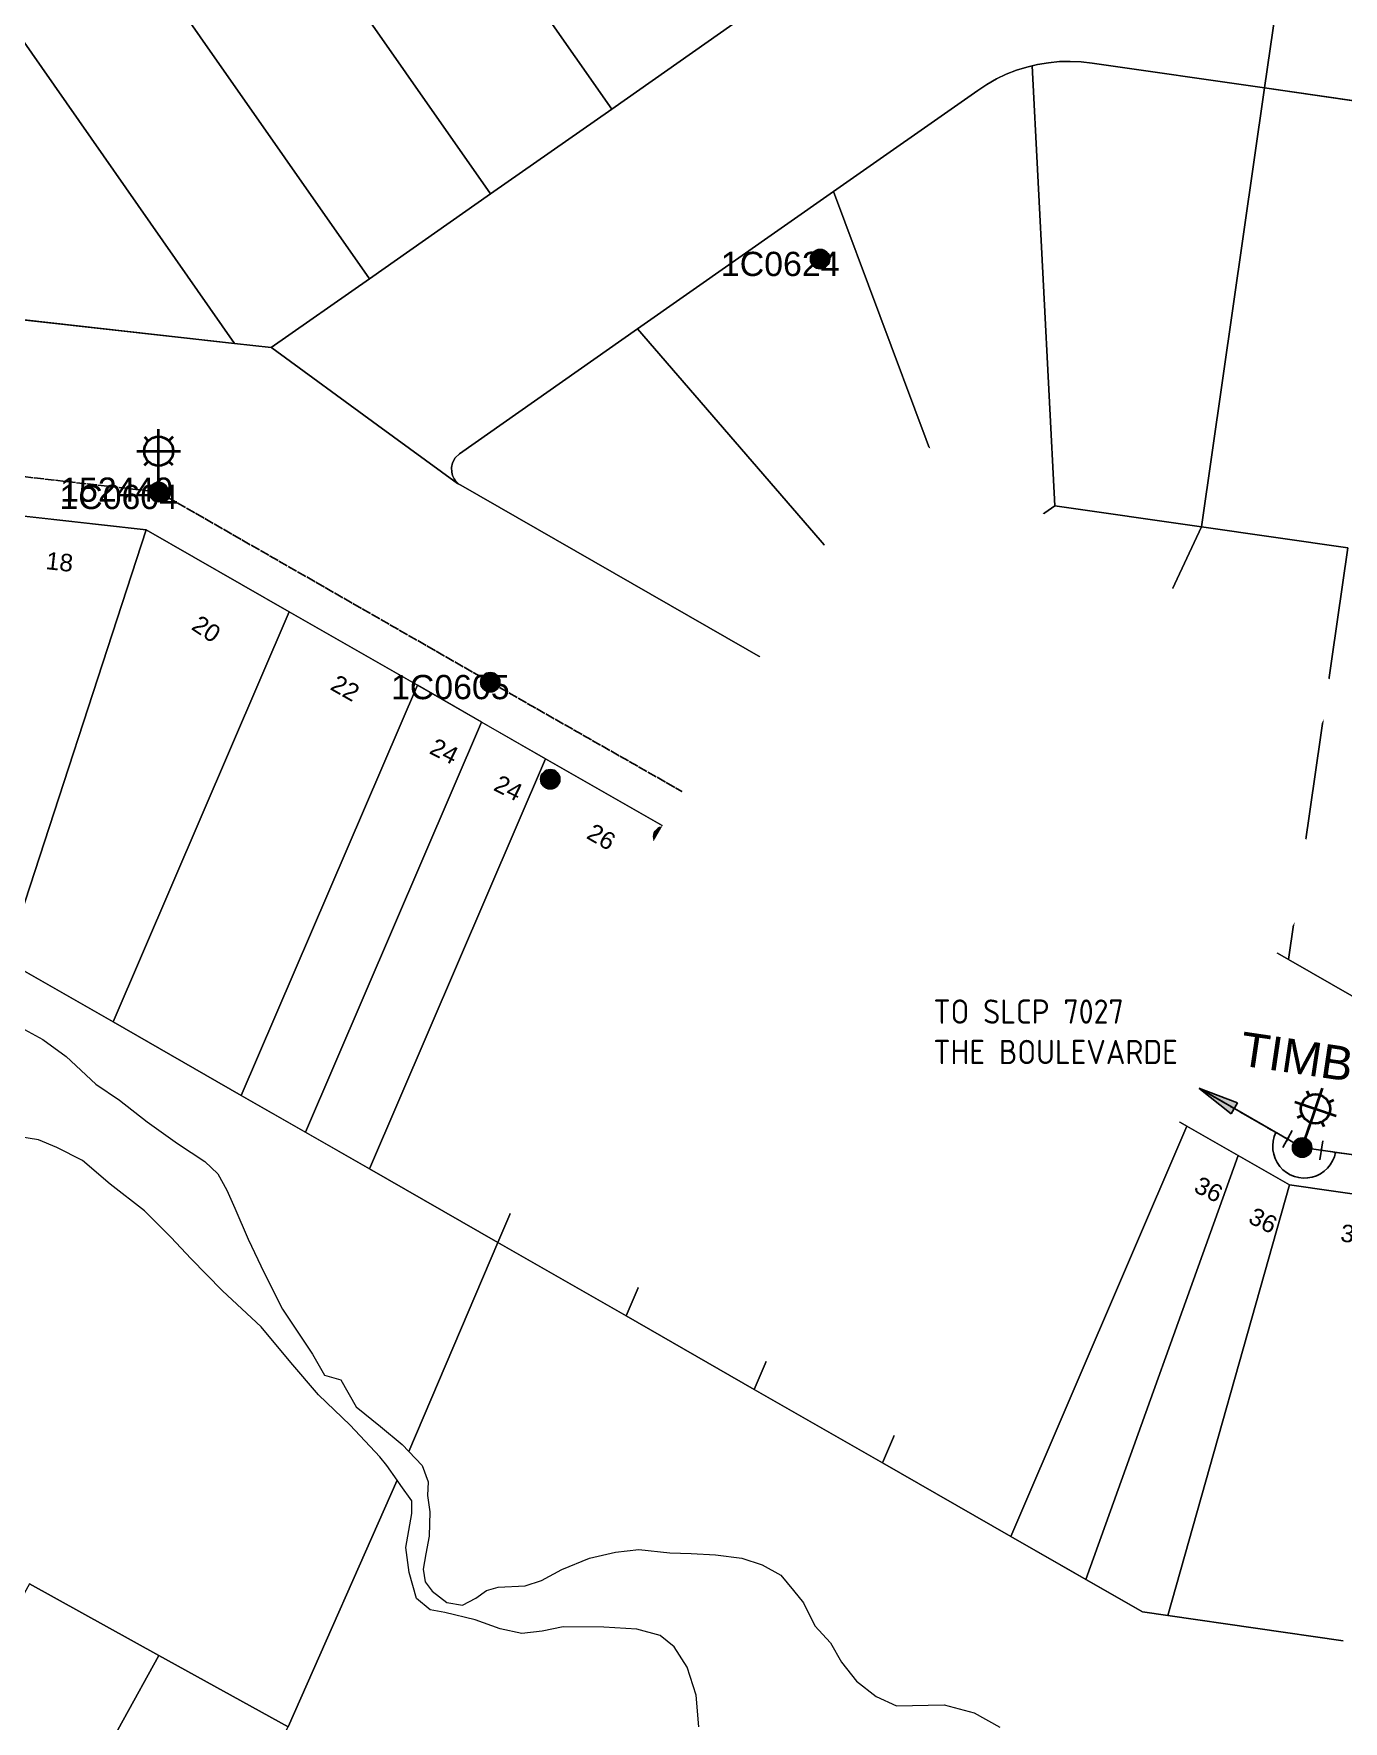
# Model space of a CAD drawing. Header units: metres. Extents: x 299834 to 302538, y 6172833 to 6174390.
# Drawn here: x 300750.6 to 300885.6, y 6173609.4 to 6173783.4 of the extents above; entities that cross this region are included whole.
import ezdxf
from ezdxf.enums import TextEntityAlignment as Align

# ---------------------------------------------------------------- set-up
doc = ezdxf.new("R2010")
doc.units = ezdxf.units.M
doc.linetypes.add('Cable Exist OH', pattern=[1, 1, 0])
doc.layers.get('0').update_dxf_attribs({"color": 6})
doc.layers.add('Cadastre Land Parcels_SP_EXT', color=9, linetype='Continuous', lineweight=5)
doc.layers.add('Cadastre Roads_SP_EXT', color=9, linetype='Continuous', lineweight=5)
for name, color, linetype in [('Equip_LV_EXT', 7, 'Continuous'), ('Equip_SP_SL_EXT', 7, 'Continuous'), ('Mains_LV_EXT', 7, 'Continuous'), ('Mains_SL_EXT', 7, 'Continuous'), ('Notes_HV_MISC', 7, 'Continuous'), ('Notes_LV_MISC', 7, 'Continuous'), ('Notes_SL_MISC', 7, 'Continuous'), ('OH_Details_SP_MISC', 7, 'Continuous'), ('SupportsOH_SP_TR_HV_LV_SL_EXT', 7, 'Continuous')]:
    doc.layers.add(name, color=color, linetype=linetype)
doc.styles.add('iecARIAL', font='arial.ttf', dxfattribs={"height": 2})
doc.styles.add('iecISOCP', font='isocp.shx')
doc.styles.add('POLE_LABEL', font='arial.ttf')
doc.styles.get("Standard").update_dxf_attribs({"font": 'arial.ttf'})

# ---------------------------------------------------------------- blocks, each defined once
blk = doc.blocks.new('SL_LANTERN_EXT')
at = {"lineweight": 40}
for p, q in [((-1.46, 5.68), (-1.06, 5.28)), ((0, 1.97), (0, 6.47)), ((1.46, 5.68), (1.06, 5.28)), ((-2.25, 4.22), (2.25, 4.22)), ((-1.46, 2.76), (-1.06, 3.16)), ((0, 0), (0, 2.72)), ((1.46, 2.76), (1.06, 3.16))]:
    blk.add_line(p, q, dxfattribs=at)
blk.add_circle((0, 4.22), 1.5, dxfattribs=at)
at = {"style": 'iecARIAL', "flags": 8}
blk.add_attdef('ASSET_NUM', (1.5, 1.5), '', height=2.5, dxfattribs=at)
for tag, p, height, flags in [('OPERATING_VOLTAGE', (0.98, -1.65), 0.2, 9), ('ORIENTATION', (0.98, -1.85), 0.2, 9), ('CONSTRUCTED_VOLTAGE', (0.98, -0.65), 0.2, 9), ('CONTROL_TYPE', (0.98, -0.85), 0.2, 9), ('LANTERN_PURPOSE', (0.98, -1.05), 0.2, 9), ('LANTERN_TYPE', (0.98, -1.25), 0.2, 9), ('NO_PHASES', (0.98, -1.45), 0.2, 9), ('LNUMBER', (2.18, -3.25), 2.5, 8), ('OWNED_BY', (0.98, -2.05), 0.2, 9), ('STATE', (0.98, -2.25), 0.2, 9), ('USAGE', (0.98, -2.45), 0.2, 9), ('CEXIST', (0.98, -2.65), 0.2, 9), ('CNEW', (0.98, -2.85), 0.2, 9), ('CNUMBER', (0.98, -3.05), 0.2, 9), ('CREMOVE', (0.98, -3.25), 0.2, 9), ('CREPLACE', (0.98, -3.45), 0.2, 9), ('LKINGHEIGHT', (0.98, -3.65), 0.2, 9), ('LBRACKET', (0.98, -3.85), 0.2, 9), ('LBRACKETVOCAB', (0.98, -4.05), 0.2, 9), ('LCATEGORY', (0.98, -4.25), 0.2, 9), ('LCHARGE1', (0.98, -4.45), 0.2, 9), ('LCHARGE1PERCENT', (0.98, -4.65), 0.2, 9), ('LCHARGE2', (0.98, -4.85), 0.2, 9), ('LCHARGE2PERCENT', (0.98, -5.05), 0.2, 9), ('LCHARGE3', (0.98, -5.25), 0.2, 9), ('LCHARGE3PERCENT', (0.98, -5.45), 0.2, 9), ('LEXIST', (0.98, -5.65), 0.2, 9), ('LLAMP', (0.98, -5.85), 0.2, 9), ('LLAMPVOCAB', (0.98, -6.05), 0.2, 9), ('LMAST', (0.98, -6.25), 0.2, 9), ('LMASTVOCAB', (0.98, -6.45), 0.2, 9), ('LNEW', (0.98, -6.65), 0.2, 9), ('LANTNUMBER', (0.98, -6.85), 0.2, 9), ('LOUTREACH', (0.98, -7.25), 0.2, 9), ('LOUTREACHVOCAB', (0.98, -7.45), 0.2, 9), ('LRATECODE', (0.98, -7.65), 0.2, 9), ('LREMOVE', (0.98, -7.85), 0.2, 9), ('LREPLACE', (0.98, -8.05), 0.2, 9), ('LTYPE', (0.98, -8.25), 0.2, 9), ('LTYPEVOCAB', (0.98, -8.45), 0.2, 9), ('LEGEND', (0.98, -8.65), 0.2, 9), ('LOCATION', (0.98, -8.85), 0.2, 9), ('STREETNAME', (0.98, -9.25), 0.2, 9), ('SUBURB', (0.98, -9.45), 0.2, 1), ('NOTES', (0.98, -9.05), 0.2, 9)]:
    blk.add_attdef(tag, p, '', height=height, dxfattribs=dict(flags=flags))
blk = doc.blocks.new('POLE_EXT')
blk.add_hatch(color=256).paths.add_polyline_path([(-1, 0, 1), (1, 0, 1)])
blk.add_lwpolyline([(-1, 0, 1), (1, 0, 1)], format="xyb", close=True)
for tag, height, flags, p in [('pNumber', 2.5, 8, (-17.84, 2.07)), ('OWNED_BY', 0.2, 9, (1.35, -0.4)), ('SPECIAL_USE', 0.2, 9, (1.35, -0.8)), ('STATE', 0.2, 9, (1.35, -1)), ('cLV', 0.2, 9, (1.35, -1.4)), ('hDepth', 0.2, 9, (1.35, -1.6)), ('hDia', 0.2, 9, (1.35, -1.8)), ('PARENT', 0.2, 9, (1.35, -0.6)), ('USAGE', 0.2, 9, (1.35, -1.2)), ('cHV', 0.2, 9, (1.35, -2)), ('cLinedev', 0.2, 9, (1.35, -3.4)), ('LBRACKET', 0.2, 9, (1.35, -2.2)), ('LExisting', 0.2, 9, (1.35, -2.4)), ('LANTNUMBER', 0.2, 9, (1.35, -2.6)), ('LOther', 0.2, 9, (1.35, -2.8)), ('LRemove', 0.2, 9, (1.35, -3)), ('LEGEND', 0.2, 9, (1.35, -3.2)), ('pExisting', 0.2, 9, (1.35, -3.8)), ('pFooting', 0.2, 9, (1.35, -4.4)), ('pNew', 0.2, 9, (1.35, -4.6)), ('pRelocate', 0.2, 9, (1.35, -5)), ('pRemove', 0.2, 9, (1.35, -5.2)), ('LOCATION', 0.2, 9, (1.35, -3.6)), ('PFNUMBER', 0.2, 9, (1.35, -4)), ('NEWPFNUMBER', 0.2, 9, (1.35, -4.2)), ('pReplace', 0.2, 9, (1.35, -5.4)), ('pStay', 0.2, 9, (1.35, -5.6)), ('pType', 0.2, 9, (1.35, -5.8)), ('cspan', 0.2, 9, (1.35, -6)), ('STREETNAME', 0.2, 9, (1.35, -6.2)), ('SUBURB', 0.2, 9, (1.35, -6.4)), ('OPERATED_BY', 0.2, 9, (1.36, -7.01)), ('NOTES', 0.2, 9, (1.35, -6.6)), ('MAINTAINED_BY', 0.2, 9, (1.36, -6.81))]:
    blk.add_attdef(tag, text='', height=height, dxfattribs=dict(flags=flags)).set_placement(p, align=Align.MIDDLE_LEFT)
at = {"style": 'POLE_LABEL'}
for tag, height, flags, p in [('ASSET_NUM', 2.5, 8, (2, 2)), ('STRUCTURE_PLANT_NUMBER', 0.2, 9, (1.35, 0.03)), ('STREET_CODE', 0.2, 9, (1.35, -0.2))]:
    blk.add_attdef(tag, text='', height=height, dxfattribs=dict(at, flags=flags)).set_placement(p, align=Align.MIDDLE_LEFT)
at = {"flags": 1}
blk.add_attdef('Z', (1.35, -7.33), '', height=0.2, dxfattribs=at)
blk = doc.blocks.new('*U146')
at = {"flags": 9}
for tag, p in [('STATE', (0, -1.2)), ('USAGE', (0, -1.4)), ('NOTES', (0, -1.6))]:
    blk.add_attdef(tag, text='', height=0.2, dxfattribs=at).set_placement(p, align=Align.MIDDLE_LEFT)
blk.add_wipeout([(-0.2, 0.16), (1, 1.69), (1.4, 1.38), (0.2, -0.16)])
blk.add_line((1.99, 0.91), (0.42, 2.15))
at = {"flags": 1}
blk.add_attdef('Z', (0, 0), '', height=0.2, dxfattribs=at)
at = {"flags": 9}
for tag, p in [('CONNECTOR_TYPE', (0, 0)), ('CONSTRUCTED_VOLTAGE', (0, -0.2)), ('OPERATING_VOLTAGE', (0, -0.6)), ('ORIENTATION', (0, -0.8)), ('OWNED_BY', (0, -1)), ('NO_PHASES', (0, -0.4))]:
    blk.add_attdef(tag, text='', height=0.2, dxfattribs=at).set_placement(p, align=Align.MIDDLE_LEFT)
blk = doc.blocks.new('*U145')
at = {"flags": 9}
for tag, p in [('OWNED_BY', (0, -1)), ('STATE', (0, -1.2)), ('USAGE', (0, -1.4)), ('NOTES', (0, -1.6))]:
    blk.add_attdef(tag, text='', height=0.2, dxfattribs=at).set_placement(p, align=Align.MIDDLE_LEFT)
blk.add_wipeout([(-0.25, 0), (-0.28, 1.81), (0.23, 1.82), (0.25, 0)])
blk.add_line((0.98, 1.83), (-1.02, 1.8))
at = {"flags": 1}
blk.add_attdef('Z', (0, 0), '', height=0.2, dxfattribs=at)
at = {"flags": 9}
for tag, p in [('CONNECTOR_TYPE', (0, 0)), ('CONSTRUCTED_VOLTAGE', (0, -0.2)), ('OPERATING_VOLTAGE', (0, -0.6)), ('ORIENTATION', (0, -0.8)), ('NO_PHASES', (0, -0.4))]:
    blk.add_attdef(tag, text='', height=0.2, dxfattribs=at).set_placement(p, align=Align.MIDDLE_LEFT)
blk = doc.blocks.new('*U152')
blk.add_hatch(color=256).paths.add_polyline_path([(-0.33, -0.56), (0.33, 0.56), (-3.64, 2.09)])
for p, q in [((-0.33, -0.56), (-3.64, 2.09)), ((-3.64, 2.09), (0.33, 0.56)), ((-0.33, -0.56), (0.33, 0.56))]:
    blk.add_line(p, q)
at = {"color": 250}
blk.add_wipeout([(-26.99, -38.35), (-73.38, -11.54), (-28.42, 66.34), (17.97, 39.53)], dxfattribs=at)
blk = doc.blocks.new('*U156')
blk.add_hatch(color=256).paths.add_polyline_path([(-0.33, -0.56), (0.33, 0.56), (-3.64, 2.09)])
for p, q in [((-0.33, -0.56), (-3.64, 2.09)), ((-3.64, 2.09), (0.33, 0.56)), ((-0.33, -0.56), (0.33, 0.56))]:
    blk.add_line(p, q)
at = {"color": 250}
blk.add_wipeout([(-14.53, -16.77), (-45.54, 1.14), (-20.79, 44.02), (10.22, 26.11)], dxfattribs=at)

msp = doc.modelspace()

# ---------------------------------------------------------------- linework, layer by layer
at = {"layer": 'Cadastre Land Parcels_SP_EXT', "linetype": 'Continuous'}
for p, q in [((300852.98, 6173779.92), (300851.9, 6173779.59)), ((300853.53, 6173780.05), (300852.98, 6173779.92)), ((300854.08, 6173780.18), (300853.53, 6173780.05)), ((300853.53, 6173780.05), (300855.84, 6173734.69)), ((300855.84, 6173734.69), (300853.53, 6173780.05)), ((300855.19, 6173780.37), (300854.08, 6173780.18)), ((300856.32, 6173780.48), (300855.19, 6173780.37)), ((300857.45, 6173780.51), (300856.32, 6173780.48)), ((300858.58, 6173780.46), (300857.45, 6173780.51)), ((300859.7, 6173780.33), (300858.58, 6173780.46)), ((300877.48, 6173777.77), (300859.7, 6173780.33)), ((300848.85, 6173778.14), (300847.91, 6173777.52)), ((300849.83, 6173778.7), (300848.85, 6173778.14)), ((300850.85, 6173779.18), (300849.83, 6173778.7)), ((300851.9, 6173779.59), (300850.85, 6173779.18)), ((300847.91, 6173777.52), (300833.02, 6173767.09)), ((300877.48, 6173777.77), (300870.97, 6173732.52)), ((300870.97, 6173732.52), (300877.48, 6173777.77)), ((300892.56, 6173775.6), (300877.48, 6173777.77)), ((300877.48, 6173777.77), (300877.48, 6173777.77)), ((300833.02, 6173767.09), (300812.8, 6173752.93)), ((300847.35, 6173728.75), (300833.02, 6173767.09)), ((300833.02, 6173767.09), (300847.35, 6173728.75)), ((300812.8, 6173752.93), (300794.45, 6173740.07)), ((300812.8, 6173752.93), (300838.86, 6173722.8)), ((300838.86, 6173722.8), (300812.8, 6173752.93)), ((300794.02, 6173739.65), (300793.73, 6173739.12)), ((300794.45, 6173740.07), (300794.02, 6173739.65)), ((300793.73, 6173739.12), (300793.63, 6173738.64)), ((300793.63, 6173738.64), (300793.66, 6173738.16)), ((300793.66, 6173738.16), (300793.75, 6173737.81)), ((300793.75, 6173737.81), (300793.91, 6173737.48)), ((300793.91, 6173737.48), (300794.05, 6173737.28)), ((300794.05, 6173737.28), (300794.21, 6173737.1)), ((300794.21, 6173737.1), (300794.4, 6173736.94)), ((300794.4, 6173736.94), (300794.6, 6173736.81)), ((300794.6, 6173736.81), (300829.94, 6173716.56)), ((300855.84, 6173734.69), (300847.35, 6173728.75)), ((300847.35, 6173728.75), (300855.84, 6173734.69)), ((300855.84, 6173734.69), (300870.97, 6173732.52)), ((300870.97, 6173732.52), (300855.84, 6173734.69)), ((300855.84, 6173734.69), (300855.84, 6173734.69)), ((300870.97, 6173732.52), (300856.41, 6173701.4)), ((300856.41, 6173701.4), (300870.97, 6173732.52)), ((300870.97, 6173732.52), (300886.06, 6173730.35)), ((300886.06, 6173730.35), (300870.97, 6173732.52)), ((300870.97, 6173732.52), (300870.97, 6173732.52)), ((300879.95, 6173687.92), (300886.06, 6173730.35)), ((300886.06, 6173730.35), (300879.95, 6173687.92)), ((300838.86, 6173722.8), (300847.35, 6173728.75)), ((300847.35, 6173728.75), (300838.86, 6173722.8)), ((300847.35, 6173728.75), (300847.35, 6173728.75)), ((300829.94, 6173716.56), (300838.86, 6173722.8)), ((300838.86, 6173722.8), (300829.94, 6173716.56)), ((300838.86, 6173722.8), (300838.86, 6173722.8)), ((300829.94, 6173716.56), (300856.41, 6173701.4)), ((300856.41, 6173701.4), (300879.95, 6173687.92)), ((300816.57, 6173701.05), (300798.41, 6173658.77)), ((300829.79, 6173693.48), (300816.57, 6173701.05)), ((300811.64, 6173651.19), (300829.79, 6173693.48)), ((300829.79, 6173693.48), (300811.64, 6173651.19)), ((300829.79, 6173693.48), (300829.79, 6173693.48)), ((300843.01, 6173685.9), (300829.79, 6173693.48)), ((300879.95, 6173687.92), (300886.71, 6173684.05)), ((300843.01, 6173685.9), (300824.86, 6173643.61)), ((300824.86, 6173643.61), (300843.01, 6173685.9)), ((300856.24, 6173678.33), (300843.01, 6173685.9)), ((300843.01, 6173685.9), (300843.01, 6173685.9)), ((300838.08, 6173636.04), (300856.24, 6173678.33)), ((300856.24, 6173678.33), (300838.08, 6173636.04)), ((300856.24, 6173678.33), (300856.24, 6173678.33)), ((300869.46, 6173670.75), (300856.24, 6173678.33)), ((300869.46, 6173670.75), (300851.31, 6173628.46)), ((300851.31, 6173628.46), (300869.46, 6173670.75)), ((300874.75, 6173667.72), (300869.46, 6173670.75)), ((300869.46, 6173670.75), (300869.46, 6173670.75)), ((300874.75, 6173667.72), (300859.04, 6173624.03)), ((300859.04, 6173624.03), (300874.75, 6173667.72)), ((300880.04, 6173664.69), (300874.75, 6173667.72)), ((300874.75, 6173667.72), (300874.75, 6173667.72)), ((300867.5, 6173620.31), (300880.04, 6173664.69)), ((300880.04, 6173664.69), (300867.5, 6173620.31)), ((300880.04, 6173664.69), (300880.04, 6173664.69)), ((300892.11, 6173662.96), (300880.04, 6173664.69)), ((300798.41, 6173658.77), (300789.25, 6173637.21)), ((300798.41, 6173658.77), (300811.64, 6173651.19)), ((300811.64, 6173651.19), (300798.41, 6173658.77)), ((300811.64, 6173651.19), (300824.86, 6173643.61)), ((300824.86, 6173643.61), (300811.64, 6173651.19)), ((300824.86, 6173643.61), (300838.08, 6173636.04)), ((300838.08, 6173636.04), (300824.86, 6173643.61)), ((300789.25, 6173637.21), (300790.6, 6173635.77)), ((300790.6, 6173635.77), (300791.23, 6173634.08)), ((300838.08, 6173636.04), (300851.31, 6173628.46)), ((300851.31, 6173628.46), (300838.08, 6173636.04)), ((300788.02, 6173634.26), (300776.8, 6173608.83)), ((300788.41, 6173633.71), (300788.02, 6173634.26)), ((300789.53, 6173632.13), (300788.41, 6173633.71)), ((300791.23, 6173634.08), (300791.16, 6173632.68)), ((300789.56, 6173630.83), (300789.53, 6173632.13)), ((300791.16, 6173632.68), (300791.39, 6173630.99)), ((300788.93, 6173627.32), (300789.56, 6173630.83)), ((300791.39, 6173630.99), (300791.34, 6173628.49)), ((300791.34, 6173628.49), (300790.98, 6173626.68)), ((300851.31, 6173628.46), (300859.04, 6173624.03)), ((300864.89, 6173620.68), (300851.31, 6173628.46)), ((300851.31, 6173628.46), (300851.31, 6173628.46)), ((300789.27, 6173624.73), (300788.93, 6173627.32)), ((300790.98, 6173626.68), (300790.71, 6173625.08)), ((300807.87, 6173626.2), (300810.56, 6173626.85)), ((300810.56, 6173626.85), (300812.95, 6173627.1)), ((300812.95, 6173627.1), (300816.16, 6173626.76)), ((300816.16, 6173626.76), (300818.36, 6173626.7)), ((300818.36, 6173626.7), (300820.86, 6173626.55)), ((300790.71, 6173625.08), (300790.93, 6173623.78)), ((300802.92, 6173623.91), (300805, 6173625.05)), ((300805, 6173625.05), (300807.87, 6173626.2)), ((300820.86, 6173626.55), (300823.56, 6173626.2)), ((300823.56, 6173626.2), (300825.67, 6173625.54)), ((300825.67, 6173625.54), (300827.59, 6173624.47)), ((300790.02, 6173622.05), (300789.27, 6173624.73)), ((300790.93, 6173623.78), (300791.65, 6173622.8)), ((300797.24, 6173622.9), (300798.44, 6173623.23)), ((300798.44, 6173623.23), (300801.23, 6173623.38)), ((300801.23, 6173623.38), (300802.92, 6173623.91)), ((300827.59, 6173624.47), (300828.92, 6173622.9)), ((300859.04, 6173624.03), (300864.89, 6173620.68)), ((300791.45, 6173620.88), (300790.02, 6173622.05)), ((300791.65, 6173622.8), (300793.17, 6173621.63)), ((300793.17, 6173621.63), (300794.77, 6173621.36)), ((300794.77, 6173621.36), (300796.16, 6173622.08)), ((300796.16, 6173622.08), (300797.24, 6173622.9)), ((300828.92, 6173622.9), (300829.94, 6173621.62)), ((300829.94, 6173621.62), (300831.09, 6173619.24)), ((300792.95, 6173620.61), (300791.45, 6173620.88)), ((300796.06, 6173619.87), (300792.95, 6173620.61)), ((300798.67, 6173618.92), (300796.06, 6173619.87)), ((300864.89, 6173620.68), (300867.5, 6173620.31)), ((300867.5, 6173620.31), (300864.89, 6173620.68)), ((300867.5, 6173620.31), (300885.6, 6173617.7)), ((300885.6, 6173617.7), (300867.5, 6173620.31)), ((300800.88, 6173618.46), (300798.67, 6173618.92)), ((300798.67, 6173618.92), (300798.67, 6173618.92)), ((300802.97, 6173618.7), (300800.88, 6173618.46)), ((300805.16, 6173619.14), (300802.97, 6173618.7)), ((300809.36, 6173619.12), (300805.16, 6173619.14)), ((300812.76, 6173618.89), (300809.36, 6173619.12)), ((300815.17, 6173618.23), (300812.76, 6173618.89)), ((300816.59, 6173617.06), (300815.17, 6173618.23)), ((300831.09, 6173619.24), (300832.72, 6173617.48)), ((300817.93, 6173614.99), (300816.59, 6173617.06)), ((300832.72, 6173617.48), (300833.86, 6173615.5)), ((300818.88, 6173612.11), (300817.93, 6173614.99)), ((300833.86, 6173615.5), (300835.39, 6173613.53)), ((300835.39, 6173613.53), (300837.42, 6173611.97)), ((300819.14, 6173608.82), (300818.88, 6173612.11)), ((300837.42, 6173611.97), (300839.54, 6173611.01)), ((300839.54, 6173611.01), (300844.43, 6173611.1)), ((300844.43, 6173611.1), (300847.55, 6173610.26)), ((300847.55, 6173610.26), (300850.17, 6173608.81))]:
    msp.add_line(p, q, dxfattribs=at)
for points in [[(300822.64, 6173784.35), (300796.42, 6173821.79), (300783.94, 6173813.05), (300810.16, 6173775.6), (300822.64, 6173784.35)], [(300810.16, 6173775.6), (300783.94, 6173813.05), (300771.45, 6173804.3), (300797.67, 6173766.86), (300810.16, 6173775.6)], [(300797.67, 6173766.86), (300771.45, 6173804.3), (300758.97, 6173795.56), (300785.19, 6173758.11), (300797.67, 6173766.86)], [(300785.19, 6173758.11), (300758.97, 6173795.56), (300746.49, 6173786.81), (300771.27, 6173751.42), (300775.04, 6173751), (300785.19, 6173758.11)], [(300746.49, 6173786.81), (300734, 6173778.07), (300721.52, 6173769.32), (300730.89, 6173755.94), (300771.27, 6173751.42), (300746.49, 6173786.81)], [(300762.16, 6173732.22), (300742.14, 6173734.46), (300737.06, 6173689.03), (300747.66, 6173687.84), (300762.16, 6173732.22)], [(300776.89, 6173723.78), (300762.16, 6173732.22), (300747.66, 6173687.84), (300758.74, 6173681.49), (300776.89, 6173723.78)], [(300790.12, 6173716.21), (300776.89, 6173723.78), (300758.74, 6173681.49), (300771.96, 6173673.92), (300790.12, 6173716.21)], [(300796.73, 6173712.41), (300790.12, 6173716.21), (300771.96, 6173673.92), (300778.58, 6173670.13), (300796.73, 6173712.41)], [(300803.34, 6173708.63), (300796.73, 6173712.41), (300778.58, 6173670.13), (300785.19, 6173666.34), (300803.34, 6173708.63)], [(300816.57, 6173701.05), (300803.34, 6173708.63), (300785.19, 6173666.34), (300798.41, 6173658.77), (300816.57, 6173701.05)], [(300763.46, 6173616.2), (300750.12, 6173623.57), (300728.01, 6173583.54), (300741.35, 6173576.17), (300763.46, 6173616.2)], [(300776.8, 6173608.83), (300763.46, 6173616.2), (300741.35, 6173576.17), (300754.69, 6173568.8), (300776.8, 6173608.83)]]:
    msp.add_lwpolyline(points, close=True, dxfattribs=at)
for points in [[(300822.64, 6173784.35), (300810.16, 6173775.6), (300797.67, 6173766.86), (300785.19, 6173758.11), (300775.04, 6173751), (300775.09, 6173750.99), (300786.02, 6173743.02), (300794.26, 6173737), (300794.6, 6173736.81), (300794.4, 6173736.94), (300794.21, 6173737.1), (300794.05, 6173737.28), (300793.91, 6173737.48), (300793.75, 6173737.81), (300793.66, 6173738.16), (300793.63, 6173738.64), (300793.73, 6173739.12), (300794.02, 6173739.65), (300794.45, 6173740.07), (300812.8, 6173752.93), (300833.02, 6173767.09), (300847.91, 6173777.52), (300848.85, 6173778.14), (300849.83, 6173778.7), (300850.85, 6173779.18), (300851.9, 6173779.59), (300852.98, 6173779.92), (300853.53, 6173780.05), (300854.08, 6173780.18), (300855.19, 6173780.37), (300856.32, 6173780.48), (300857.45, 6173780.51), (300858.58, 6173780.46), (300859.7, 6173780.33), (300877.48, 6173777.77), (300880.35, 6173797.68)], [(300748.85, 6173681.12), (300751.48, 6173679.68), (300753.91, 6173677.93), (300756.97, 6173675.09), (300759.4, 6173673.44), (300762.24, 6173671.19), (300765.38, 6173668.96), (300768.21, 6173667.11), (300769.54, 6173665.84), (300770.47, 6173664.16), (300771.3, 6173662.28), (300772.66, 6173659.1), (300774.33, 6173655.64), (300776.2, 6173651.88), (300777.85, 6173649.41), (300779.29, 6173647.24), (300780.53, 6173645.07), (300782.24, 6173644.6), (300783.79, 6173641.83), (300786.33, 6173639.79), (300788.56, 6173637.93), (300789.25, 6173637.21), (300798.41, 6173658.77), (300785.19, 6173666.34), (300771.96, 6173673.92), (300758.74, 6173681.49), (300747.66, 6173687.84)], [(300748.85, 6173681.12), (300751.48, 6173679.68), (300753.91, 6173677.93), (300756.97, 6173675.09), (300759.4, 6173673.44), (300762.24, 6173671.19), (300765.38, 6173668.96), (300768.21, 6173667.11), (300769.54, 6173665.84), (300770.47, 6173664.16), (300771.3, 6173662.28), (300772.66, 6173659.1), (300774.33, 6173655.64), (300776.2, 6173651.88), (300777.85, 6173649.41), (300779.29, 6173647.24), (300780.53, 6173645.07), (300782.24, 6173644.6), (300783.79, 6173641.83), (300786.33, 6173639.79), (300788.56, 6173637.93), (300789.25, 6173637.21), (300798.41, 6173658.77), (300785.19, 6173666.34), (300771.96, 6173673.92), (300758.74, 6173681.49), (300747.66, 6173687.84)], [(300750.12, 6173623.57), (300763.46, 6173616.2), (300776.8, 6173608.83), (300788.02, 6173634.26), (300786.97, 6173635.78), (300786.25, 6173636.67), (300783.19, 6173639.91), (300779.93, 6173643.05), (300777.07, 6173646.4), (300774, 6173650.05), (300770.03, 6173653.77), (300766.76, 6173657.12), (300764.72, 6173659.28), (300761.97, 6173662.03), (300758.42, 6173664.76), (300755.57, 6173667.21), (300752.95, 6173668.56), (300751.03, 6173669.33), (300748.92, 6173669.69)], [(300750.12, 6173623.57), (300763.46, 6173616.2), (300776.8, 6173608.83), (300788.02, 6173634.26), (300786.97, 6173635.78), (300786.25, 6173636.67), (300783.19, 6173639.91), (300779.93, 6173643.05), (300777.07, 6173646.4), (300774, 6173650.05), (300770.03, 6173653.77), (300766.76, 6173657.12), (300764.72, 6173659.28), (300761.97, 6173662.03), (300758.42, 6173664.76), (300755.57, 6173667.21), (300752.95, 6173668.56), (300751.03, 6173669.33), (300748.92, 6173669.69)]]:
    msp.add_lwpolyline(points, dxfattribs=at)
at = {"layer": 'Cadastre Roads_SP_EXT', "linetype": 'Continuous'}
for p, q in [((300771.27, 6173751.42), (300730.89, 6173755.94)), ((300775.04, 6173751), (300771.27, 6173751.42)), ((300775.09, 6173750.99), (300775.04, 6173751)), ((300786.02, 6173743.02), (300775.09, 6173750.99)), ((300794.26, 6173737), (300786.02, 6173743.02)), ((300794.6, 6173736.81), (300794.26, 6173737)), ((300829.94, 6173716.56), (300794.6, 6173736.81)), ((300742.14, 6173734.46), (300762.16, 6173732.22)), ((300762.16, 6173732.22), (300776.89, 6173723.78)), ((300776.89, 6173723.78), (300790.12, 6173716.21)), ((300790.12, 6173716.21), (300803.34, 6173708.63)), ((300856.41, 6173701.4), (300829.94, 6173716.56)), ((300803.34, 6173708.63), (300816.57, 6173701.05)), ((300879.95, 6173687.92), (300856.41, 6173701.4)), ((300816.57, 6173701.05), (300829.79, 6173693.48)), ((300829.79, 6173693.48), (300843.01, 6173685.9)), ((300886.71, 6173684.05), (300879.95, 6173687.92)), ((300843.01, 6173685.9), (300856.24, 6173678.33)), ((300856.24, 6173678.33), (300869.46, 6173670.75)), ((300869.46, 6173670.75), (300880.04, 6173664.69)), ((300880.04, 6173664.69), (300892.11, 6173662.96))]:
    msp.add_line(p, q, dxfattribs=at)
msp.add_lwpolyline([(300956.34, 6173776.54), (300957.81, 6173786.38), (300957.84, 6173786.53), (300940.68, 6173789), (300925.6, 6173791.17), (300910.52, 6173793.34), (300895.43, 6173795.51), (300880.35, 6173797.68), (300877.48, 6173777.77), (300892.56, 6173775.6), (300907.65, 6173773.43), (300922.73, 6173771.26), (300937.82, 6173769.09), (300954.86, 6173766.64), (300956.34, 6173776.54)], close=True, dxfattribs=at)
at = {"layer": 'Mains_LV_EXT', "linetype": 'Cable Exist OH'}
for p, q in [((300797.63, 6173716.51), (300828.59, 6173698.87)), ((300828.59, 6173698.87), (300855.88, 6173683.23)), ((300855.88, 6173683.23), (300881.36, 6173668.54)), ((300881.36, 6173668.54), (300910.22, 6173664.44))]:
    msp.add_line(p, q, dxfattribs=at)
for points in [[(300717.82, 6173741.35), (300763.43, 6173736.11)], [(300763.43, 6173736.11), (300797.63, 6173716.51)]]:
    msp.add_lwpolyline(points, dxfattribs=at)
at = {"layer": 'Mains_LV_EXT', "linetype": 'Continuous'}
msp.add_arc((300855.88, 6173683.23), 3.07, 329.9911, 150.2447, dxfattribs=at)
at = {"layer": 'Mains_SL_EXT', "linetype": 'Cable Exist OH'}
for p, q in [((300763.43, 6173736.11), (300797.63, 6173716.51)), ((300797.63, 6173716.51), (300828.59, 6173698.87)), ((300828.59, 6173698.87), (300855.88, 6173683.23)), ((300855.88, 6173683.23), (300881.36, 6173668.54)), ((300881.36, 6173668.54), (300910.22, 6173664.44))]:
    msp.add_line(p, q, dxfattribs=at)
msp.add_lwpolyline([(300681.74, 6173745.27), (300717.82, 6173741.35), (300763.43, 6173736.11)], dxfattribs=at)

# ---------------------------------------------------------------- block references
at = {"layer": 'Equip_SP_SL_EXT'}
ref = msp.add_blockref('SL_LANTERN_EXT', (300763.43, 6173736.11), dxfattribs=at)
ref.add_attrib('ASSET_NUM', '152449', dxfattribs={"layer": '0', "height": 2.5, "style": 'iecARIAL'}).set_placement((300764.93, 6173737.61), align=Align.TOP_RIGHT)
msp.add_blockref('SL_LANTERN_EXT', (300828.59, 6173698.87), dxfattribs=at)
at = {"layer": 'Equip_SP_SL_EXT', "rotation": 340.993270475079}
msp.add_blockref('SL_LANTERN_EXT', (300881.36, 6173668.54), dxfattribs=at)
at = {"layer": 'SupportsOH_SP_TR_HV_LV_SL_EXT'}
ref = msp.add_blockref('POLE_EXT', (300831.65, 6173760.13), dxfattribs=at)
ref.add_attrib('ASSET_NUM', '1C0624', dxfattribs={"layer": '0', "height": 2.5, "style": 'POLE_LABEL'}).set_placement((300833.65, 6173760.88), align=Align.TOP_RIGHT)
ref = msp.add_blockref('POLE_EXT', (300763.43, 6173736.11), dxfattribs=at)
ref.add_attrib('ASSET_NUM', '1C0604', dxfattribs={"layer": '0', "height": 2.5, "style": 'POLE_LABEL'}).set_placement((300765.43, 6173736.86), align=Align.TOP_RIGHT)
ref = msp.add_blockref('POLE_EXT', (300797.63, 6173716.51), dxfattribs=at)
ref.add_attrib('ASSET_NUM', '1C0605', dxfattribs={"layer": '0', "height": 2.5, "style": 'POLE_LABEL'}).set_placement((300799.63, 6173717.26), align=Align.TOP_RIGHT)
for p in [(300803.82, 6173706.51), (300815.47, 6173700.6), (300828.59, 6173698.87), (300855.88, 6173683.23)]:
    msp.add_blockref('POLE_EXT', p, dxfattribs=at)

# ---------------------------------------------------------------- texts
at = {"layer": 'Cadastre Land Parcels_SP_EXT'}
for s, rotation, p in [('18', 353.66, (300751.73, 6173728.18)), ('20', 326.3275, (300766.7, 6173722.03)), ('22', 330.4, (300781.02, 6173715.82)), ('24', 333.5303, (300791.24, 6173709.22)), ('24', 333.5362, (300797.85, 6173705.43)), ('26', 330.1, (300807.44, 6173700.49)), ('28', 330.2, (300820.71, 6173692.91)), ('30', 330.3, (300833.95, 6173685.29)), ('32', 330.5, (300846.95, 6173677.88)), ('34', 330.3, (300860.36, 6173670.2)), ('36', 333.5361, (300870.07, 6173664.05)), ('36', 333.5325, (300875.68, 6173660.85)), ('38', 351.97, (300885.23, 6173658.89))]:
    msp.add_text(s, height=1.8, rotation=rotation, dxfattribs=at).set_placement(p)

# ---------------------------------------------------------------- next in the draw order: block references
at = {"layer": 'Equip_LV_EXT', "rotation": 300.145164415425}
msp.add_blockref('*U146', (300881.41, 6173668.53), dxfattribs=at)

# ---------------------------------------------------------------- next in the draw order: block references
at = {"layer": 'Equip_LV_EXT', "rotation": 60.18649542159059}
msp.add_blockref('*U145', (300881.44, 6173668.53), dxfattribs=at)

# ---------------------------------------------------------------- next in the draw order: linework, layer by layer
at = {"layer": 'Mains_LV_EXT', "linetype": 'Continuous'}
msp.add_arc((300881.59, 6173668.66), 3.27, 153.7819, 349.3408, dxfattribs=at)
at = {"layer": 'OH_Details_SP_MISC', "color": 7, "linetype": 'Continuous', "flags": 128}
msp.add_lwpolyline([(300828.59, 6173698.87), (300855.88, 6173683.23), (300881.36, 6173668.54), (300910.22, 6173664.44), (300942.95, 6173659.95), (300935.93, 6173613.16), (300931.54, 6173583.84)], dxfattribs=at)

# ---------------------------------------------------------------- next in the draw order: block references
at = {"layer": 'SupportsOH_SP_TR_HV_LV_SL_EXT'}
msp.add_blockref('POLE_EXT', (300881.36, 6173668.54), dxfattribs=at)

# ---------------------------------------------------------------- next in the draw order: block references
at = {"layer": 'Notes_LV_MISC'}
msp.add_blockref('*U152', (300867.56, 6173676.5), dxfattribs=at)

# ---------------------------------------------------------------- next in the draw order: texts
at = {"layer": 'Notes_LV_MISC', "insert": (300846.94, 6173684.4), "char_height": 2.5, "attachment_point": 1, "style": 'iecISOCP'}
msp.add_mtext_dynamic_manual_height_columns('TO SUB 41092\\PTIMBS RD', width=33.8006, gutter_width=10, heights=[0], dxfattribs=at)

# ---------------------------------------------------------------- next in the draw order: block references
at = {"layer": 'Notes_SL_MISC'}
msp.add_blockref('*U156', (300874.36, 6173672.58), dxfattribs=at)

# ---------------------------------------------------------------- next in the draw order: texts
at = {"layer": 'Notes_HV_MISC'}
msp.add_text('TIMBS RD', height=3.5, rotation=351.5715, dxfattribs=at).set_placement((300874.78, 6173677.04))
at = {"layer": 'Notes_SL_MISC', "insert": (300843.33, 6173683.81), "char_height": 2.5, "attachment_point": 1, "style": 'iecISOCP'}
msp.add_mtext_dynamic_manual_height_columns('TO SLCP 7027\\PTHE BOULEVARDE', width=25.7666, gutter_width=10, heights=[0], dxfattribs=at)

doc.saveas('drawing.dxf')
